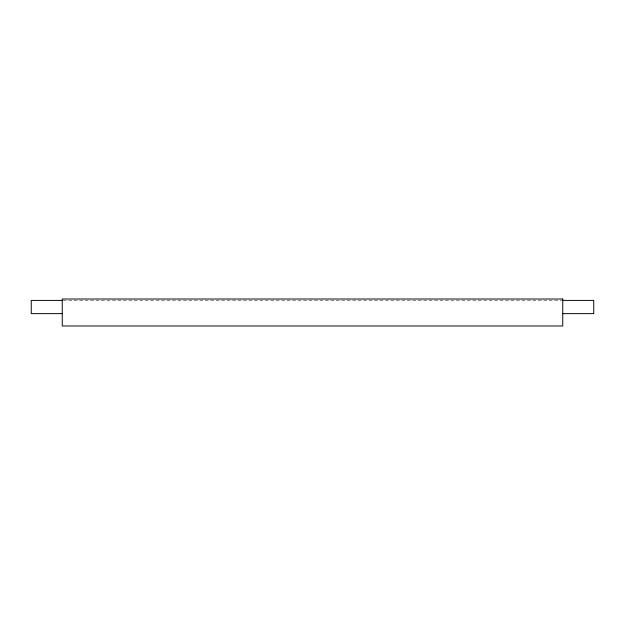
<?xml version="1.0" encoding="UTF-8"?>
<svg xmlns="http://www.w3.org/2000/svg" width="625" height="625" viewBox="0 0 625 625"><rect width="100%" height="100%" fill="white"/><g stroke="black" fill="none" stroke-linecap="round" stroke-linejoin="round"><path stroke-width="0.47" stroke-dasharray="3.12 2.34" d="M63.227 300.406L561.773 300.406"/><path stroke-width="0.94" d="M62.25 300.406L31.25 300.406L31.25 313.633L62.25 313.633M562.75 300.406L593.75 300.406L593.75 313.633L562.75 313.633M562.75 299.016L62.25 299.016L62.25 325.984L562.75 325.984L562.75 299.016"/></g></svg>
